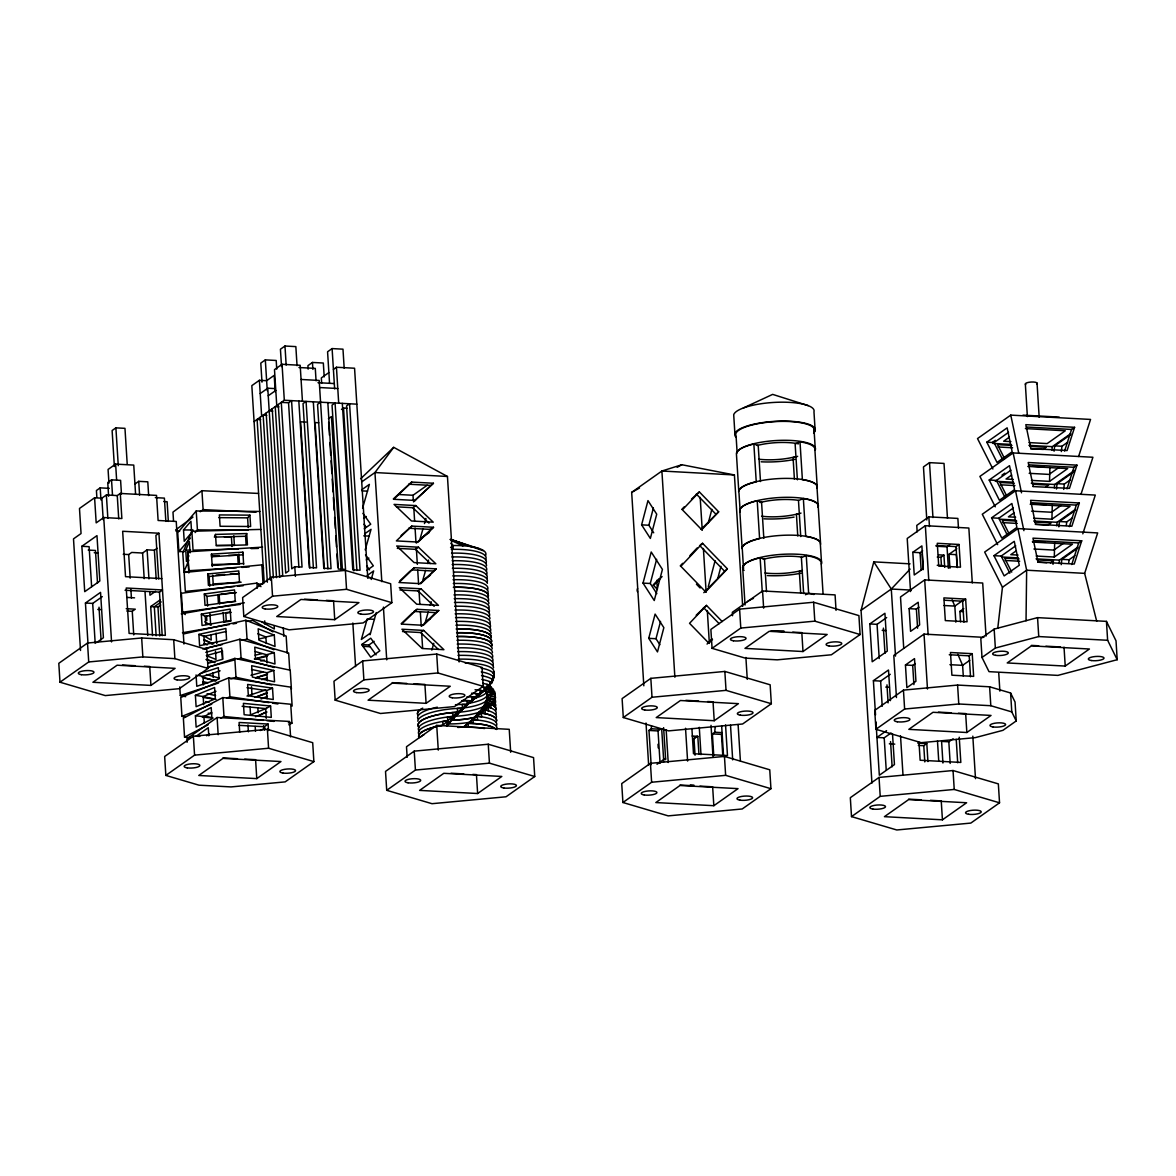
<?xml version="1.0" encoding="UTF-8"?>
<svg xmlns="http://www.w3.org/2000/svg" width="1176" height="1176" viewBox="0 0 1176 1176"><rect width="100%" height="100%" fill="white"/><g stroke="black" fill="none" stroke-linecap="round" stroke-linejoin="round"><path stroke-width="1.5" d="M1026.031 620.81L1026.648 570.213L1017.916 528.597L1097.678 532.919L1084.654 573.359L1096.708 621.251M419.347 727.709A39.352 10.584 -3.6 0 1 457.582 712.186L457.493 714.376L453.627 718.404L452.407 712.568L457.537 712.274L462.418 708.29L457.346 708.408L457.582 712.186L453.627 718.404M472.928 698.662A31.487 8.467 -3.6 0 0 486.805 691.914L487.04 695.707L486.805 691.914L494.581 691.753L494.817 695.53L494.581 691.753M487.555 698.353L487.32 694.575L494.773 696.574L495.405 697.912L495.17 694.119L487.07 694.59M997.792 628.043L1002.452 587.28L984.665 552.058L1017.916 528.597M1049.903 467.475L1049.536 481.381L1031.411 480.396M1051.932 450.114L1052.329 446.645L1070.777 433.621M1054.078 451.202L1054.696 445.866L1070.66 434.591M1052.285 505.298L1051.917 519.204L1033.792 518.219M1054.313 487.937L1054.71 484.468L1074.57 470.444M1056.46 489.025L1057.077 483.689L1073.041 472.414M1061.325 451.599L1061.943 446.263L1067.749 442.161M1054.666 543.121L1054.299 557.027L1036.174 556.057M1056.695 525.775L1057.092 522.291L1075.54 509.281M1053.005 564.333L1053.417 560.776L1037.173 559.894M1058.826 526.863L1059.458 521.527L1075.423 510.252M1063.707 489.422L1064.324 484.086L1070.131 479.984M1059.062 563.598L1059.473 560.129L1077.922 547.105M1061.208 564.686L1061.84 559.35L1077.804 548.075M1066.294 525.466L1066.706 521.909L1072.512 517.808M1068.675 563.304L1069.087 559.747L1074.893 555.645M493.303 680.228L493.067 676.45L493.303 680.228A39.352 10.584 -3.6 0 0 481.528 675.627M494.773 696.574L495.17 694.119M641.611 524.849L647.976 500.608L656.722 514.191L650.357 538.432L641.611 524.849L648.858 525.246L653.709 532.787M648.858 525.246L653.4 507.929M643.037 583.105L651.21 552L662.426 569.419L654.253 600.524L643.037 583.105L650.284 583.502L656.84 593.659M650.284 583.502L656.634 559.306M648.74 638.333L655.106 614.092L663.852 627.661L657.487 651.916L648.74 638.333L655.987 638.73L659.883 644.757M655.987 638.73L660.544 621.413M708.231 523.188L711.862 509.34M708.29 586.633L715.096 560.717M717.816 578.386L720.991 566.288M871.93 783.128L861.067 610.359L873.797 561.863L910.048 563.833M446.41 725.46L447.703 720.8L442.749 721.447L442.985 725.225A39.352 10.584 -3.6 0 0 418.979 737.793M362.575 508.238L369.382 484.38L361.605 489.863M365.192 549.854L371.043 529.332L364.56 533.904M371.219 579.489L373.659 570.933L367.177 575.505M370.072 634.731L376.276 612.549M422.993 528.715L420.067 538.976L429.137 532.581L430.254 529.112M424.462 523.585L425.933 518.454M425.624 570.331L422.684 580.591L430.46 575.108M427.564 563.48L428.549 560.07M428.24 611.932L425.315 622.192L430.49 618.547M430.181 605.096L431.166 601.671M431.842 650.107L433.782 643.287M487.525 701.028L486.482 700.029L487.276 697.25L495.316 700.308L495.081 696.53L487.04 697.28M1064.603 451.025L1071.557 429.446L1074.585 427.314L1025.825 424.668L1030.838 448.585L1067.088 450.555L1074.585 427.314M1066.985 488.863L1073.938 467.284L1076.966 465.137L1028.206 462.506L1033.219 486.423M1078.598 456.494L1090.549 419.435L1010.772 415.113L977.521 438.575L992.897 468.989M1076.966 465.137L1069.469 488.378L1032.998 486.57M1069.366 526.686L1076.319 505.107L1079.348 502.975L1030.588 500.329L1035.6 524.246L1071.851 526.216L1079.348 502.975M1080.979 494.332L1092.916 457.258L1013.153 452.936L979.902 476.412L995.278 506.827M1071.748 564.509L1078.701 542.93L1081.714 540.798L1032.969 538.152L1037.982 562.069L1074.232 564.039L1081.714 540.798M1082.817 533.845L1095.297 495.081L1015.535 490.76L982.283 514.235L997.645 544.65M496.419 725.754A39.352 10.584 -3.6 0 0 477.28 716.272L473.325 718.33L473.046 723.49A39.352 10.584 -3.6 0 1 494.258 728.003M491.965 682.771L492.979 680.257L491.715 678.993L491.965 682.771A39.352 10.584 -3.6 0 0 481.778 679.419M260.822 529.406L191.864 531.258L182.794 552.852L183.985 571.771L189.424 571.624M188.88 555.748L186.455 561.511L185.749 550.162L189.38 541.519L190.086 552.867M183.985 571.771L188.866 560.144M215.502 534.418L214.37 537.109L245.593 536.271L246.725 533.566L215.502 534.418L216.222 545.767L247.43 544.914L246.725 533.566M494.023 699.044L495.081 696.53A39.352 10.584 -3.6 0 1 495.022 699.308M449.732 722.637L453.569 718.477L452.584 716.449L447.497 716.919L447.733 720.697L449.732 722.637L452.584 716.449L457.537 712.274M486.541 691.944L485.982 693.076L485.732 689.298L493.317 689.415L494.258 691.797L486.541 691.944L485.732 689.298L494.258 691.797M493.053 672.951L493.773 671.54L494.008 675.333M486.482 700.029L494.332 699.014L494.567 702.807L492.641 701.631L485.615 702.778L483.821 705.718L490.598 704.292L493.126 705.335A39.352 10.584 -3.6 0 1 495.669 710.642M489.848 685.358L491.539 682.756L489.613 681.58L489.848 685.358A39.352 10.584 -3.6 0 0 482.866 683.344M483.953 705.644L491.009 707.967L490.774 704.189L483.953 705.644L481.704 708.687L487.893 707.055L490.774 704.189A39.352 10.584 -3.6 0 1 495.993 709.187M459.125 661.97L447.453 476.471L393.71 447.35L374.953 472.546L361.988 481.69M462.418 708.29L457.537 714.317L471.679 700.881L466.945 700.631A39.352 10.584 -3.6 0 0 461.918 700.646M495.831 714.405A39.352 10.584 -3.6 0 0 488.216 707.011L481.954 708.658L479.308 711.818L485.056 709.937A39.352 10.584 -3.6 0 1 496.037 718.198M487.217 688.136L489.51 685.402L486.967 684.344L487.217 688.136A39.352 10.584 -3.6 0 0 481.587 686.843M495.434 706.85A39.352 10.584 -3.6 0 0 492.891 701.558L490.598 704.292L485.615 702.778M259.852 511.428L196.23 510.972L177.723 532.669L178.914 551.573L184.367 551.617M183.515 529.935L190.924 521.262L191.629 532.61L184.22 541.283L183.515 529.935L193.055 530.009M178.914 551.573L190.483 538.02M195.113 532.596L197.421 529.891L196.23 510.972M248.209 527.583L247.607 517.852L249.915 515.147L219.383 514.926L220.088 526.275L250.635 526.495L249.915 515.147M446.909 725.93L449.702 722.711L447.703 720.8L442.985 725.225L438.325 726.106M465.137 706.57L471.679 700.881L465.137 706.57L467.181 704.409L466.945 700.631M681.801 509.399L684.226 506.841M691.473 499.153L699.338 491.906L718.654 511.795L701.719 529.729L682.403 509.825L699.338 491.906M701.116 529.303L718.654 511.795M653.033 585.075L659.06 578.68M662.088 576.549L653.635 585.501L657.355 589.323M680.242 565.876L682.653 563.319M689.9 555.645L697.133 547.987M702.572 543.297L680.845 566.303L705.629 591.822L727.356 568.817L702.572 543.297L700.558 544.708M703.807 592.675L727.356 568.817M696.192 615.21L706.482 605.39L722.182 621.545M706.482 605.39L689.548 623.309L708.863 643.213L712.494 639.376M707.055 644.066L711.892 638.935M861.067 610.359L891.29 589.029L910.106 569.096M467.21 704.497L461.433 710.363L462.506 708.202L467.21 704.497L462.271 704.424L462.506 708.202A39.352 10.584 -3.6 0 0 417.833 721.255M484.306 690.488L485.423 689.371L492.92 689.504L491.289 687.137L487.408 686.916M473.325 718.33L469.783 721.917L477.28 716.272L477.515 720.05L472.796 719.8L468.107 723.416L473.046 723.49M466.064 725.563L469.783 721.843M393.284 498.962L411.673 482.072L433.43 483.248L413.482 501.887M411.673 482.072L393.754 499.285L415.495 500.462M413.761 501.373L433.43 483.248M401.06 535.624L411.791 526.098L433.532 527.274L418.112 542.077L396.371 540.901L411.791 526.098M416.377 542.974L433.532 527.274M399.811 580.944L410.101 571.066M414.408 567.699L398.987 582.502L420.743 583.678L436.164 568.875L414.408 567.699L412.394 569.125M420.288 583.355L436.164 568.875M401.148 623.78L412.717 612.681M417.024 609.315L401.604 624.118L423.36 625.294L438.78 610.491L417.024 609.315L413.996 611.447L435.752 612.622L438.78 610.491M421.611 626.191L435.752 612.622M360.606 478.779L393.71 447.35M483.806 691.12L480.44 694.134L480.19 690.341L483.806 691.12L481.072 692.782M484.85 710.01L488.216 707.011L488.452 710.789L481.954 708.658M447.733 720.697L452.584 716.449A39.352 10.584 -3.6 0 0 419.523 731.501M496.228 721.976A39.352 10.584 -3.6 0 0 481.396 713.024L476.456 715.052L479.47 711.759L481.234 713.112L485.056 709.937L485.291 713.714A39.352 10.584 -3.6 0 1 496.639 720.565M450.555 547.56L453.01 545.532A39.352 10.584 -3.6 0 1 485.394 555.836M484.483 728.547A39.352 10.584 -3.6 0 0 468.386 727.106L463.3 727.224L468.151 723.328A39.352 10.584 -3.6 0 1 495.86 729.223M468.107 723.416L472.811 719.712A39.352 10.584 -3.6 0 1 496.625 729.502M258.529 493.45L201.934 490.701L172.975 512.104L173.504 520.703M175.606 529.95L192.982 517.102M200.214 511.751L203.11 509.62L256.059 512.192M127.228 464.373L124.965 428.343L115.895 427.858L112.117 430.519L114.381 466.549M135.593 494.317L133.755 465.093L115.63 464.108L108.074 469.445L108.942 483.189M276.742 369.146L276.198 360.473L265.32 359.885L260.793 363.09L261.983 382.156M297.043 365.677L295.852 346.611L284.974 346.023L280.432 349.228L281.534 366.559M109.265 488.349L100.195 487.864L96.417 490.524L96.858 497.404M121.466 494.111L120.599 480.352L111.529 479.867L107.751 482.527L108.618 496.287M275.213 391.623L274.184 375.364L266.629 380.701L259.381 380.304L251.826 385.64L264.233 582.87M302.438 401.222L300.174 365.28L282.049 364.295L274.493 369.631L276.757 405.573M183.956 644.036L176.238 521.468L158.113 520.483L156.54 495.405L120.29 493.435L117.262 495.581L106.384 494.978L101.842 498.183L94.594 497.786L79.483 508.458L81.056 533.536L73.5 538.873L80.527 650.475M260.219 393.548L267.775 388.212L275.022 388.595M134.946 483.998L138.724 481.337L147.794 481.822L148.661 495.581M324.209 376.908L323.326 363.031L312.449 362.443L307.921 365.648L308.141 369.117M344.186 368.235L342.98 349.169L332.102 348.581L327.575 351.771L329.545 383.214M268.246 395.768L275.801 390.447M120.29 493.435L121.863 518.528L103.738 517.543L96.182 522.879L94.594 497.786M254.089 421.567L284.313 400.237L356.828 404.162M81.864 546.281L96.976 535.624L99.828 581.018L84.716 591.675L81.864 546.281L89.111 546.678L91.625 586.633M328.883 372.586L321.327 377.908L321.651 383.229M333.411 369.382L336.439 367.25L354.564 368.235L367.779 578.283M288.546 402.765L291.56 400.634L302.041 567.067L294.779 566.685L291.766 568.817L281.284 402.368L288.546 402.765L298.895 567.376M320.563 402.207L317.549 404.338L327.898 568.949M123.245 554.278L128.684 554.572L131.712 552.441L142.59 553.029L147.118 549.824L154.379 550.221L157.128 548.281M125.023 590.249L159.466 592.101L162.494 589.97L126.229 588.015L129.095 633.408L165.346 635.363L158.922 533.228L155.893 535.359L158.642 578.945M328.413 418.7L331.441 416.569L341.099 570.213M341.51 409.469L343.524 408.043L347.155 408.234M87.95 642.978L85.436 603.023L100.548 592.366L103.4 637.76L96.535 642.611M85.436 603.023L92.683 603.42L102.297 596.629M155.482 591.337L149.984 595.218L149.749 591.587M126.817 611.02L132.256 611.314L135.284 609.183L126.214 608.683M87.524 643.037L58.8 663.308L59.991 682.212L105.281 695.589L179.311 688.68L208.02 668.409L206.829 649.505L173.695 639.715L141.664 637.98L87.524 643.037L88.715 661.956L59.991 682.212M152.527 635.613L150.69 606.566L160.318 599.775M161.186 601.906L154.321 606.757L156.143 635.819M150.69 606.566L157.952 606.963L160.686 605.023M271.347 577.298L242.624 597.555L243.814 616.474L289.105 629.836L363.134 622.942L391.843 602.671L390.652 583.752L345.362 570.389L271.347 577.298L272.538 596.203L243.814 616.474M280.682 576.637L282.696 575.211L272.215 408.778M363.663 518.307L366.265 516.485M364.237 528.788L370.719 524.217L362.899 513.353M398.502 494.493L412.996 495.272L427.226 485.232M150.925 685.417L175.106 668.35L117.1 665.204L92.904 682.271L150.925 685.417L149.734 666.513L144.295 666.219M396.488 506.827L412.805 507.709L415.819 505.577L433.224 522.159L411.468 520.983L394.063 504.401L415.819 505.577M366.28 559.923L368.882 558.1M366.868 570.389L373.336 565.818L365.515 554.954M397.297 548.339L415.422 549.324L418.435 547.193L435.84 563.774L414.084 562.584L396.694 546.002L418.435 547.193M334.748 619.678L358.93 602.612L300.924 599.466L276.728 616.533L334.748 619.678L333.558 600.76L326.296 600.377M290.59 736.911L289.605 721.447L217.104 717.507L186.866 738.851L187.087 742.291M193.379 736.22L164.655 756.491L165.845 775.41L198.994 785.186L231.011 786.92L285.165 781.878L313.874 761.607L312.698 742.688L267.393 729.326L193.379 736.22L194.569 755.139L165.845 775.41M206.579 735.779L209.269 733.883M399.913 589.955L418.039 590.925L421.052 588.794L438.457 605.375L416.701 604.199L399.311 587.618L421.052 588.794M370.425 633.07L361.355 639.465L367.206 618.943L374.468 619.34M361.679 644.58L370.749 638.186L379.848 650.813L370.778 657.222L361.679 644.58L368.926 644.977L374.115 641.317M238.934 725.342L264.321 726.709L268.099 724.048L268.51 730.531M362.693 660.941L333.969 681.213L335.16 700.132L380.465 713.494L454.48 706.585L483.189 686.328L481.998 667.409L436.708 654.047L362.693 660.941L363.884 679.86L335.16 700.132M402.53 631.556L420.655 632.541L423.683 630.409L443.911 649.696L422.155 648.505L401.927 629.234L423.683 630.409M643.831 685.814L631.674 492.362L661.897 471.017L681.845 464.74L734.412 474.957L742.673 606.346M256.78 778.615L280.961 761.548L222.955 758.402L198.773 775.469L256.78 778.615L255.589 759.696L244.711 759.108M426.094 703.336L450.276 686.255L392.27 683.124L368.088 700.19L426.094 703.336L424.904 684.417L414.025 683.829M510.678 752.273L509.237 729.326L436.722 725.401L406.499 746.731L407.161 757.329M414.231 751.141L385.522 771.412L386.713 790.316L432.004 803.693L506.018 796.784L534.742 776.513L533.551 757.609L488.246 744.232L414.231 751.141L415.422 770.06L386.713 790.316M947.474 518.337L944.019 463.432L929.51 462.638L923.469 466.916L926.806 519.983M836.048 610.373L835.078 594.894L762.562 590.969L732.339 612.299L732.545 615.739M477.632 793.521L501.814 776.454L443.808 773.308L419.626 790.39L477.632 793.521L476.442 774.617L472.825 774.411M739.601 609.139L710.877 629.41L712.068 648.329L745.202 658.104L777.233 659.839L831.388 654.782L860.097 634.525L858.906 615.607L813.616 602.244L739.601 609.139L740.792 628.058L712.068 648.329M650.828 678.346L622.104 698.603L623.295 717.522L668.6 730.884L742.615 723.99L771.338 703.718L770.148 684.799L724.842 671.437L650.828 678.346L652.019 697.25L623.295 717.522M986.811 442.191L1007.141 427.844L1012.154 451.76L997.028 462.433L986.811 442.191L994.058 442.588L1008.582 432.327M992.5 442.323L995.337 440.324M1009.228 437.251L1003.657 441.22L1010.904 441.617M958.469 528.156L957.867 518.425L928.864 516.852L916.765 525.393L917.177 531.875M989.192 480.014L1009.523 465.667L1014.535 489.584L999.409 500.256L989.192 480.014L996.44 480.411L1010.963 470.165M972.302 582.943L968.848 528.039L925.35 525.687L907.21 538.476L910.547 591.557M1001.967 475.148L1004.804 473.134M648.976 730.443L651.342 728.782L660.412 729.267L658.045 730.943L648.976 730.443L651.136 764.679M1011.61 475.075L1006.024 479.014L1013.286 479.411M912.811 552.308L921.881 545.899L923.307 568.596L914.237 575.005L912.811 552.308L920.058 552.691L922.66 550.868M1058.87 467.519L1049.095 474.413L1029.162 473.325M936.14 546.237L947.018 546.825L949.708 544.929M991.574 517.837L1011.889 503.49L1016.902 527.421L1001.79 538.079L991.574 517.837L998.821 518.234L1013.345 507.988M803.002 651.533L827.184 634.467L769.178 631.321L744.981 648.388L803.002 651.533L801.812 632.615L792.742 632.129M937.287 557.071L940.903 557.277L943.931 555.131L944.695 567.361M936.081 545.517L956.029 546.605L959.043 544.473L960.469 567.17L938.713 565.994L937.287 543.297L959.043 544.473M1049.536 481.381L1067.676 468.577L1027.795 466.416M650.431 763.327L621.722 783.598L622.913 802.502L668.203 815.879L742.218 808.97L770.942 788.699L769.751 769.795L724.46 756.418L650.431 763.327L651.622 782.246L622.913 802.502M949.943 568.229L949.061 554.264L956.838 548.78M714.229 720.726L738.41 703.66L680.404 700.514L656.223 717.58L714.229 720.726L713.038 701.807L707.599 701.513M1045.64 487.246L1048.654 485.115L1032.41 484.233M657.031 764.268L665.528 758.27M696.971 736.308L693.193 738.969L697.809 736.352L698.941 754.36M1013.991 512.912L1008.405 516.852L1015.667 517.234M986.032 636.113L982.695 583.031L924.689 579.9L900.507 596.967L903.727 648.211M713.744 755.521L712.391 733.912L714.758 732.236L722.005 732.633M869.814 623.942L884.925 613.269L887.307 651.107L872.195 661.765L869.814 623.942L877.061 624.338L886.675 617.547M909.136 608.654L918.206 602.244L919.632 624.941L910.562 631.35L909.136 608.654L916.383 609.05L918.97 607.213M1061.252 505.342L1051.476 512.236L1031.543 511.163M993.955 555.675L1014.271 541.327L1019.283 565.244L1004.172 575.917L993.955 555.675L1001.202 556.057L1015.726 545.811M1051.917 519.204L1070.057 506.4L1030.176 504.239M1016.373 550.736L1010.787 554.675L1018.048 555.072M963.188 600.186L954.824 606.096L943.946 605.508M944.49 600.23L962.615 601.215L965.643 599.084L967.069 621.781L945.313 620.59L943.887 597.893L965.643 599.084M983.856 637.348L924.027 634.114L893.804 655.444L896.45 697.544M960.542 621.884L959.895 611.402L963.776 608.654M1063.618 543.18L1053.858 550.074L1033.925 548.986M1002.452 587.28L1026.648 570.213L1084.654 573.359M875.532 714.905L873.386 680.683L888.497 670.011L890.423 700.631M1054.299 557.027L1072.438 544.238L1032.557 542.077M873.386 680.683L880.633 681.08L890.247 674.289M905.447 664.999L914.516 658.604L915.942 681.301L906.872 687.695L905.447 664.999L912.694 665.395L915.295 663.558M1050.403 562.907L1053.417 560.776M713.832 805.707L738.028 788.64L680.007 785.495L655.826 802.561L713.832 805.707L712.641 786.803L699.955 786.112M903.447 690.121L874.723 710.392L875.914 729.296L921.205 742.673L975.36 737.617L1002.937 730.325L1016.24 720.932L1015.05 702.028L1010.596 692.987L989.619 686.799L957.587 685.064L903.447 690.121L904.623 709.025L875.914 729.296M994.161 629.116L980.813 638.539L982.004 657.457L989.001 671.658L1057.885 675.391L1117.2 659.707L1116.009 640.788L1106.44 621.369L1037.555 617.635L994.161 629.116L995.352 648.035L982.004 657.457M949.267 654.738L969.215 655.826L972.229 653.68L973.654 676.376L951.898 675.2L950.473 652.504L972.229 653.68M969.73 660.339L962.615 665.351L949.929 664.675M886.572 730.634L876.943 737.425L884.205 737.822L891.07 732.971M918.338 745.408L923.777 745.702L926.806 743.57L927.938 761.578M879.031 777.424L850.322 797.695L851.512 816.614L896.803 829.977L970.817 823.082L999.541 802.811L998.35 783.892L953.045 770.53L879.031 777.424L880.221 796.343L851.512 816.614M942.932 763.018L941.579 741.409L948.826 741.791L953.119 738.763M966.848 732.501L991.03 715.434L933.009 712.288L908.827 729.355L966.848 732.501L965.658 713.582L958.396 713.2M1065.221 666.072L1089.417 649.005L1031.396 645.874L1007.215 662.941L1065.221 666.072L1064.03 647.168M942.432 819.819L966.613 802.752L908.607 799.607L884.425 816.673L942.432 819.819L941.241 800.9L930.363 800.312M473.766 698.573L480.249 694.222L476.206 693.605L476.442 697.383L473.796 698.764M463.3 727.224L468.151 723.328L468.386 727.106M631.674 492.362L639.509 488.04M677.141 467.328L681.845 464.74M288.781 724.813L291.927 723.166L290.737 704.248L222.793 697.574L183.368 718.213L184.544 737.131L189.909 737.646M195.422 715.802L211.21 707.54L211.915 718.889L196.142 727.15L195.422 715.802L203.918 716.64L211.812 712.509M184.544 737.131L208.211 724.739M220.838 718.139L223.984 716.493L263.321 720.359M242.109 706.291L265.673 708.614L270.598 706.026L271.303 717.375L244.138 714.714L243.417 703.366L270.598 706.026M258.632 715.772L266.423 711.7M260.322 730.516L265.056 728.047M472.252 699.5L476.192 697.456L471.752 697.015L472.002 700.808L468.945 702.939L476.192 697.456L472.002 700.808A39.352 10.584 -3.6 0 0 462.109 700.646M743.276 408.013L772.647 394.386L808.221 405.647M292.148 706.1L290.957 687.181L228.732 677.861L180.766 697.456L181.957 716.375L185.514 716.904M195.392 695.354L214.591 687.519L215.296 698.867L196.113 706.702L195.392 695.354L203.169 696.53L215.972 691.297M181.957 716.375L211.739 704.203M226.615 698.132L229.923 696.78L269.039 702.631M246.975 687.695L266.526 690.621L272.523 688.166L273.244 699.514L248.356 695.795L247.636 684.447L272.523 688.166M255.927 697.148L267.364 692.473M261.028 698.941L267.422 696.324M266.54 708.334L250.547 714.861L250.047 706.761M255.471 716.728L266.923 712.053M800.003 441.823L802.385 479.646A39.352 10.584 -3.6 0 1 817.261 487.525L814.894 449.702A39.352 10.584 -3.6 0 0 800.003 441.823L795.123 443.764L797.402 479.793M820.613 544.282L818.231 506.459A39.352 10.584 -3.6 0 0 803.355 498.58L798.475 500.52L800.738 536.55M823.082 594.101L821.142 563.48A39.352 10.584 -3.6 0 0 806.266 555.601L801.385 557.542L803.664 593.571M805.398 594.733L808.647 593.424A39.352 10.584 -3.6 0 1 813.998 594.497M206.961 667.512L234.803 658.398L290.222 670.202L291.413 689.107M199.494 673.804L218.339 667.645L219.045 678.993L196.774 686.284L196.069 674.936M197.788 675.303L202.992 676.406L220.118 670.805M179.766 686.931L180.31 695.53L218.589 683.006M230.761 679.022L235.994 677.317L271.744 684.932M251.532 669.453L266.879 672.716L273.832 670.438L274.552 681.786L252.37 677.067L251.664 665.719L273.832 670.438M255.457 677.832L267.628 673.848M261.689 679.654L266.834 677.964M246.989 696.045L265.835 689.871M254.898 697.309L267.084 693.325M479.867 692.414L484.056 691.047L486.923 688.195L483.821 687.269L484.056 691.047A39.352 10.584 -3.6 0 0 475.045 689.739M204.697 648.799L239.889 639.23L288.664 653.003L289.737 670.202M205.815 652.342L221.661 648.035L222.367 659.383L208.284 663.205M206.638 655.502L222.47 651.195M207.652 667.233L234.053 660.045M237.567 659.089L241.08 658.134L274.17 667.483M255.192 651.533L266.57 654.738L274.273 652.651L274.978 663.999L255.471 658.486L254.766 647.138L274.273 652.651M254.339 658.957L268.025 655.238M260.807 661.044L264.321 660.089M250.958 675.274L263.277 671.922M255.53 677.876L265.791 675.083M995.352 648.035L1038.746 636.554L1107.63 640.288L1117.2 659.707M183.75 633.893L245.857 620.252L286.165 636.098L287.238 653.283M198.891 634.393L225.865 628.469L226.571 639.817L199.597 645.742L198.891 634.393L203.933 636.378L225.836 631.571M202.684 648.902L222.205 644.61M241.712 640.332L247.048 639.156L273.92 649.725M257.809 633.805L265.879 636.98L274.302 635.128L275.022 646.477L258.896 640.126L258.176 628.778L274.302 635.128M258.735 639.024L265.717 637.495M255.104 655.164L261.851 653.694M254.707 659.089L266.908 656.414M181.266 613.828L244.373 602.788M201.331 614.151L230.187 609.095L230.893 620.443L202.051 625.5L201.331 614.151L205.227 616.356L230.467 611.932M182.456 632.747L229.335 624.544M232.936 623.912L236.538 623.28M247.357 621.384L252.766 620.443L273.023 631.909M260.984 586.662L256.956 583.075L181.383 593.277L182.574 612.196L185.264 614.592M204.301 593.998L234.524 589.911L235.229 601.259L205.006 605.346L204.301 593.998L206.976 596.394L207.593 606.125M206.976 596.394L235.435 592.557M182.574 612.196L240.154 604.42M231.113 612.417L225.777 613.137L226.292 621.251M230.922 621.134L223.808 622.104L223.19 612.373M263.63 567.993L261.866 564.862L184.147 572.491L185.338 591.41L234.142 586.618M207.696 573.991L238.787 570.933L239.507 582.282L208.417 585.339L207.696 573.991L209.122 576.519L209.74 586.251M209.122 576.519L238.493 573.638M237.743 586.265L243.167 585.736M257.632 584.31L263.056 583.781L261.866 564.862M220.853 594.13L236.405 592.601M235.685 601.406L218.413 603.112L217.913 594.997M272.538 596.203L346.553 589.308L391.843 602.671M88.715 661.956L142.855 656.899L174.886 658.634L208.02 668.409M740.792 628.058L814.806 621.149L860.097 634.525M363.884 679.86L437.898 672.951L483.189 686.328M652.019 697.25L726.033 690.356L771.338 703.718M194.569 755.139L268.584 748.245L313.874 761.607M904.623 709.025L958.778 703.983L990.809 705.718L1011.786 711.906L1016.24 720.932M415.422 770.06L489.436 763.15L534.742 776.513M651.622 782.246L725.636 775.337L770.942 788.699M880.221 796.343L954.236 789.449L999.541 802.811M188.851 572.933L187.66 551.809L262.557 547.134M242.888 552.161L243.035 554.793L211.606 556.763L211.459 554.116L242.888 552.161L243.638 564.524M212.18 565.465L243.594 563.51M188.851 570.727L236.347 567.758M241.83 567.405L249.136 566.95M216.149 575.035L224.881 574.491M230.114 574.167L238.846 573.609M213.224 583.957L241.154 582.208M185.749 550.162L190.63 550.03M238.419 548.957L193.055 550.177L191.864 531.258M251.12 548.604L258.382 548.413M211.945 555.851L219.295 555.66M228.467 555.41L237.655 555.16L238.155 563.275M211.959 564.553L239.492 563.818L238.89 554.087M218.854 517.646L247.607 517.852M197.421 529.891L248.327 530.258M224.219 536.77L231.407 536.829L232.01 546.561M216.472 545.341L234.436 545.458L233.818 535.741M175.988 531.111L179.634 531.287M298.969 367.515L315.286 368.397L316.065 380.803M1022.988 415.128L1059.253 417.098M301.071 379.466L319.196 380.451L331.044 568.64L323.782 568.243L313.316 401.81M317.99 382.685L334.307 383.567M319.651 387.536L337.777 388.521M1026.413 427.006L1071.557 429.446M1025.413 428.593L1065.294 430.784L1047.155 443.587L1029.029 442.573M1054.696 445.866L1061.943 446.263M992.882 443.425L1010.89 444.396M1028.912 445.366L1052.329 446.645M1011.963 445.425L997.527 444.646L1004.598 458.655M1030.029 446.41L1046.287 447.292L1043.259 449.423L1030.617 448.732M278.874 406.837L275.243 406.631L285.709 573.08L288.737 570.948L278.271 404.5M998.115 446.983L1012.565 447.762M269.201 410.909L272.817 411.1M266.776 415.363L263.159 415.172L273.391 577.96M260.734 419.641L257.103 419.435L267.349 582.223M306.054 422.096L300.615 421.802L309.817 568.126M318.74 422.772L315.109 422.581L324.326 568.905M1028.794 464.829L1073.938 467.284M1033.131 466.269L1044.009 466.857M1057.077 483.689L1064.324 484.086M995.263 481.249L1013.271 482.219M1031.293 483.204L1054.71 484.468M1014.344 483.262L999.909 482.483L1006.2 494.934M1000.497 484.806L1014.932 485.585M734.412 474.957L661.897 471.017L674.877 677.244M1031.176 502.666L1076.319 505.107M1031.881 503.901L1046.39 504.68M447.453 476.471L374.953 472.546L381.818 581.664M408.66 484.203L430.416 485.379M1059.458 521.527L1066.706 521.909M999.438 519.175L1015.652 520.057M1033.675 521.027L1057.092 522.291M1016.725 521.086L1002.29 520.307L1009.361 534.316M1034.792 522.07L1051.035 522.952L1048.022 525.084L1035.38 524.393M1002.878 522.629L1017.313 523.423M362.12 490.877L367.559 491.171M1033.557 540.49L1078.701 542.93M1032.455 541.621L1045.141 542.312M155.335 497.639L164.39 498.124L165.86 521.409M163.817 501.535L167.11 501.726L168.344 521.424M1061.84 559.35L1069.087 559.747M1001.82 556.998L1018.034 557.88M1036.056 558.85L1059.473 560.129M949.061 554.264L956.323 554.66L957.088 566.876M1019.107 558.909L1004.657 558.13L1011.742 572.139M938.492 554.837L943.931 555.131M408.763 528.23L430.519 529.406M1005.245 560.467L1019.695 561.246M1037.761 562.216L1046.787 562.716M937.243 565.303L942.682 565.597M363.781 535.83L369.22 536.124M158.922 533.228L122.657 531.273L125.523 576.666L161.773 578.621M873.797 561.863L891.29 589.029L911.238 590.102M88.2 550.074L95.462 550.471L97.52 583.149M94.242 552.705L97.873 552.896M411.38 569.831L433.135 571.021M368.22 577.534L371.837 577.725M959.895 611.402L963.512 611.593M304.555 599.187L317.241 599.878M882.191 630.351L885.822 630.557M770.986 630.939L783.672 631.63M1031.411 645.389L1038.658 645.786M1045.905 646.183L1060.414 646.962M127.317 597.437L134.564 597.834M97.814 609.447L101.445 609.638M362.958 646.344L370.205 646.741M885.763 687.093L889.394 687.298M122.539 665.028L135.225 665.719M392.27 682.653L406.778 683.432M938.463 712.112L951.149 712.803M685.843 700.337L698.544 701.028M917.736 743.085L926.806 743.57M712.391 733.912L721.461 734.397L722.814 756.021M889.335 743.835L894.774 744.129M692.135 736.044L697.809 736.352M268.099 724.048L239.096 722.476L239.698 732.207M199.802 736.426L196.171 736.235L208.27 727.694L208.784 735.808M222.955 757.932L237.464 758.711M690.341 784.951L693.943 785.156M680.022 785.024L692.708 785.715M451.07 773.235L463.756 773.926M908.622 799.136L921.308 799.827M266.893 720.712L274.052 721.403M288.355 722.814L291.927 723.166M202.243 717.007L213.165 718.08M272.582 703.16L277.918 703.968M203.521 697.515L216.075 699.397M205.668 701.587L209.225 702.116M208.167 713.2L211.709 713.729M202.904 716.155L211.886 717.507M481.234 713.112L485.291 713.714M203.404 678.023L215.517 680.595M208.064 682.741L202.948 681.654L203.154 684.902M207.064 693.737L215.59 695.545M202.86 696.56L214.987 699.147M180.31 695.53L185.676 696.662M486.805 691.914L494.846 694.149M206.035 659.545L214.738 662M206.461 674.524L219.456 678.199M201.993 676.979L215.928 680.919M485.541 687.181L492.92 689.504M451.834 539.755L478.514 548.516M487.981 686.093L490.98 687.122L488.716 684.726M450.349 539.358L483.248 550.706M753.86 444.014L756.242 481.837A39.352 10.584 -3.6 0 0 738.778 491.245L736.396 453.421A39.352 10.584 -3.6 0 1 753.86 444.014L758.211 445.513L760.49 481.543M757.212 500.755L759.593 538.593A39.352 10.584 -3.6 0 0 742.115 548.001L739.748 510.163A39.352 10.584 -3.6 0 1 757.212 500.755L761.563 502.27L763.827 538.299M744.085 570.404A39.352 10.584 -3.6 0 1 760.122 557.791L764.473 559.291L766.517 591.719M451.76 539.902L471.591 546.884M450.202 539.534L461.962 544.106M203.639 639.817L213.723 643.772M204.021 643.639L207.241 644.918M206.344 655.635L216.016 659.427L215.502 651.328M206.52 659.383L214.914 662.691M451.628 540.607L462.932 545.899M261.88 621.957L274.346 629.013L274.14 625.764M204.83 621.839L211.063 625.367M203.448 635.643L211.239 640.053L210.93 635.187M204.462 639.862L212.253 644.272M486.967 703.777L485.423 702.836L486.732 699.999L492.641 701.631L494.332 699.014A39.352 10.584 -3.6 0 1 494.185 704.512M412.805 507.709L428.946 523.114M415.422 549.324L430.328 563.539M418.039 590.925L434.194 606.331M420.655 632.541L438.354 649.417M450.878 543.341L453.157 545.649M696.324 494.038L715.64 513.927M699.558 545.429L724.328 570.948M696.427 584.193L700.146 588.015M703.454 607.522L719.153 623.677M364.016 524.217L365.971 526.936M366.633 565.832L369.558 569.904M368.926 644.977L376.07 654.885M994.058 442.588L1002.716 459.698M996.44 480.411L1005.098 497.536M998.821 518.234L1007.465 535.359M1001.202 556.057L1009.846 573.182M952.09 599.789L954.824 606.096L955.823 622.163M957.852 654.326L962.615 665.351L963.291 676.082M1010.772 415.113L1018.769 453.26M1013.153 452.936L1021.518 492.817M1015.535 490.76L1023.899 530.655M493.993 677.773L493.758 673.98L493.993 677.773A39.352 10.584 -3.6 0 0 481.293 671.878M1106.44 621.369L1107.63 640.288M1037.041 383.082L1039.187 417.304M1025.354 384.17L1027.383 416.583M1037.555 617.635L1038.746 636.554M1010.596 692.987L1011.786 711.906M998.733 672.819L999.879 691.12M989.619 686.799L990.809 705.718M969.215 655.826L970.523 676.773M972.817 736.161L975.492 778.659M962.615 601.215L963.938 622.163M956.029 546.605L957.337 567.552M957.587 685.064L958.778 703.983M959.234 737.22L960.821 762.43L920.132 760.24L919 742.218M947.018 546.825L948.37 568.258M956.22 739.351L957.69 762.768M940.903 557.277L941.462 565.994M953.045 770.53L954.236 789.449M948.826 741.791L950.193 763.415M929.51 462.638L932.965 517.558M928.864 516.852L929.466 526.583M925.35 525.687L928.805 580.591M937.463 740.88L938.727 760.887M924.689 579.9L928.143 634.805M922.175 553.955L923.16 569.669M920.058 552.691L921.161 570.154M924.027 634.114L927.482 689.018M916.383 609.05L917.589 628.249M923.777 745.702L924.792 761.916M912.694 665.395L913.914 684.594M891.29 589.029L895.509 656.09M900.522 735.838L902.977 774.719M892.51 733.956L894.451 764.591L879.325 775.249L875.973 721.946M883.397 628.116L884.984 653.341M886.969 684.858L888.1 702.88M890.541 741.6L892.128 766.825M877.061 624.338L879.222 658.56M880.633 681.08L882.22 706.291M884.205 737.822L886.234 770.236M815.159 430.754L813.968 411.835A40.337 10.849 -3.6 0 0 777.086 402.28A40.337 10.849 -3.6 0 0 733.706 414.76L734.897 433.679M813.983 428.579L815.174 447.497M816.894 485.615L818.084 504.519M821.436 561.275L820.245 542.356A39.352 10.584 -3.6 0 0 776.248 535.771A39.352 10.584 -3.6 0 0 742.335 549.633L743.526 568.537A39.352 10.584 -3.6 0 1 782.569 554.308A39.352 10.584 -3.6 0 1 821.407 564.039M813.616 602.244L814.806 621.149M803.355 498.58L805.736 536.403A39.352 10.584 -3.6 0 1 819.187 541.063M806.266 555.601L808.647 593.424M794.417 479.22L793.065 457.596A31.487 8.467 -3.6 0 0 797.666 456.332M797.769 535.977L796.417 514.353A31.487 8.467 -3.6 0 0 801.003 513.074M800.68 592.998L799.327 571.374A31.487 8.467 -3.6 0 0 802.458 570.551M762.562 590.969L763.65 608.154M760.122 557.791L762.283 592.013M737.146 453.039L736.073 435.855A39.352 10.584 -3.6 0 1 775.116 421.611A39.352 10.584 -3.6 0 1 813.954 431.357M742.659 567.2L745.04 605.023M745.893 657.457L747.274 679.361M738.102 724.548L740.395 760.975M730.516 725.269L732.692 759.887M724.842 671.437L726.033 690.356M725.548 724.93L727.474 755.551L693.487 753.713L691.9 728.503M724.46 756.418L725.636 775.337M721.652 725.798L723.578 756.418M700.176 497.404L702.248 530.258M703.395 548.516L706.144 592.307M707.305 610.565L709.363 643.419M711.024 725.357L712.965 756.33M699.279 727.341L700.999 754.669M694.031 739.013L695.045 755.227M685.534 728.282L687.607 761.078M656.767 580.356L657.34 589.47M666.16 729.723L668.218 762.518M663.602 727.65L665.675 759.74M661.691 728.944L663.764 761.725M658.045 730.943L660.089 763.356M658.016 744.276L658.237 747.907M646.006 723.019L648.637 764.914M493.317 689.415L493.464 691.944M492.891 701.558L493.126 705.335M487.437 699.779L487.32 694.575A31.487 8.467 -3.6 0 1 466.975 703.645M488.246 744.232L489.436 763.15M453.01 545.532L453.245 549.324M436.708 654.047L437.898 672.951M436.722 725.401L438.28 750.112M412.996 495.272L413.349 500.726M413.805 508.003L414.599 520.733M415.069 528.009L415.981 542.562M416.319 548.016L417.348 564.392M417.7 569.845L418.612 584.384M419.068 591.66L419.861 604.39M420.332 611.667L421.243 626.22M421.699 633.496L422.61 648.049M383.42 607.125L386.728 659.854M356.901 570.522L346.553 405.911L349.566 403.765L360.047 570.213L352.8 569.816L342.319 403.383M343.524 408.043L353.77 570.83M352.844 623.001L355.593 666.645M336.439 367.25L338.703 403.177M332.102 348.581L334.646 388.889M345.362 570.389L346.553 589.308M342.407 569.728L332.044 405.117L335.072 402.986L345.538 569.434L338.291 569.037L327.825 402.589M328.648 422.36L329.442 435.164M329.912 442.485L330.721 455.288M331.059 460.772L331.867 473.575M332.205 479.058L333.014 491.862M333.367 497.36L334.16 510.163M334.631 517.469L335.322 528.45M335.777 535.771L336.468 546.737M336.924 554.058L337.733 566.861M312.449 362.443L312.889 369.382M313.404 568.155L303.041 403.544L306.069 401.413L316.535 567.861L309.288 567.464L298.822 401.016M284.974 346.023L286.165 365.089M282.049 364.295L284.313 400.237M294.779 566.685L295.397 576.402M283.284 627.778L283.828 636.378M267.775 388.212L279.668 577.342M265.32 359.885L267.261 390.623M266.173 413.041L276.536 577.651M259.381 380.304L261.645 416.245M260.131 417.304L270.377 580.091M264.718 620.869L264.923 624.103M265.879 636.98L266.291 643.463M266.57 654.738L267.084 662.852M266.879 672.716L267.378 680.83M266.526 690.621L267.04 698.72M267.393 729.326L268.584 748.245M265.673 708.614L266.276 718.33M256.956 583.075L257.279 588.235M264.321 726.709L264.526 729.958M263.586 725.724L263.777 728.973M257.823 707.923L258.117 712.788M245.593 536.271L246.093 544.37M255.192 726.503L255.501 731.369M251.488 686.725L252.002 694.825M245.857 620.252L247.048 639.156M247.96 724.916L248.386 731.795M239.889 639.23L241.08 658.134M234.803 658.398L235.994 677.317M228.732 677.861L229.923 696.78M219.133 594.292L219.75 604.023M222.338 650.519L222.881 659.104M222.793 697.574L223.984 716.493M211.459 554.116L212.224 566.494M212.65 575.255L213.268 584.972M216.061 633.173L216.722 643.492M217.104 717.507L218.177 734.706M209.96 613.916L210.607 624.236M201.934 490.701L203.11 509.62M212.885 672.643L213.179 677.508M206.52 615.665L206.829 620.531M205.227 616.356L205.741 624.456M203.933 636.378L204.433 644.477M202.992 676.406L203.507 684.505M203.169 696.53L203.683 704.63M203.918 716.64L204.33 723.122M187.66 551.809L188.866 571.654M173.695 639.715L174.886 658.634M159.466 592.101L162.214 635.687M154.379 550.221L156.202 579.268M157.952 606.963L159.774 636.01M147.118 549.824L148.955 578.871M138.724 481.337L139.591 495.096M142.59 553.029L144.207 578.651M145.001 591.455L147.764 635.393M141.664 637.98L142.855 656.899M128.684 554.572L130.168 578.166M130.859 589.073L131.433 598.143M132.256 611.314L133.741 634.908M115.895 427.858L118.276 465.681M115.63 464.108L116.6 479.573M117.262 495.581L118.732 518.866M111.529 479.867L112.514 495.331M106.384 494.978L107.854 518.278M103.738 517.543L111.558 641.934M101.842 498.183L103.209 519.689M100.195 487.864L100.96 499.903M99.019 607.213L101.077 639.891M92.683 603.42L95.197 643.375M1025.751 384.537A5.909 1.588 -3.6 0 1 1031.205 382.024A5.909 1.588 -3.6 0 1 1036.629 383.92M783.995 631.042A31.487 8.467 -3.6 0 1 772.808 631.042M735.853 437.016A40.337 10.849 -3.6 0 1 776.175 421.287A40.337 10.849 -3.6 0 1 813.601 433.077M747.451 601.627A39.352 10.584 -3.6 0 1 753.463 598.393M801.135 573.153A39.352 10.584 -3.6 0 1 767.369 575.578M801.547 570.536A31.487 8.467 -3.6 0 1 764.959 572.977M763.4 559.276A31.487 8.467 -3.6 0 1 801.664 557.071M794.873 459.375A39.352 10.584 -3.6 0 1 761.107 461.8M737.279 451.996A39.352 10.584 -3.6 0 1 781.437 440.324A39.352 10.584 -3.6 0 1 815.144 450.261M795.285 456.758A31.487 8.467 -3.6 0 1 758.696 459.199M757.138 445.498A31.487 8.467 -3.6 0 1 798.489 443.852M794.079 517.087A39.352 10.584 -3.6 0 1 764.018 518.822M818.055 507.297A39.352 10.584 -3.6 0 0 779.218 497.551A39.352 10.584 -3.6 0 0 740.174 511.795L738.984 492.876A39.352 10.584 -3.6 0 1 778.027 478.632A39.352 10.584 -3.6 0 1 816.879 488.378M798.195 513.78A31.487 8.467 -3.6 0 1 761.607 516.22M760.063 502.534A31.487 8.467 -3.6 0 1 798.313 500.315M465.916 726.65A31.487 8.467 -3.6 0 1 457.802 727.459M417.95 718.83A39.352 10.584 -3.6 0 1 437.34 707.188M455.421 704.733A39.352 10.584 -3.6 0 1 467.151 704.409M471.179 721.976A31.487 8.467 -3.6 0 1 447.85 723.887M466.901 696.854A39.352 10.584 -3.6 0 1 476.412 697.383L480.249 694.222A39.352 10.584 -3.6 0 0 471.561 693.237M480.029 711.936A31.487 8.467 -3.6 0 1 453.863 716.287M485.306 705.512A31.487 8.467 -3.6 0 1 457.743 712.303M457.199 644.095A39.352 10.584 -3.6 0 1 492.421 652.754M456.95 640.303A39.352 10.584 -3.6 0 1 492.185 648.976M457.435 647.858A39.352 10.584 -3.6 0 1 492.318 657.913M417.436 713.729A39.352 10.584 -3.6 0 1 422.728 708.128M475.81 717.081A31.487 8.467 -3.6 0 1 451.746 720.124M487.305 697.265A31.487 8.467 -3.6 0 1 463.285 707.981M484.894 690.047A31.487 8.467 -3.6 0 1 480.102 692.635M457.67 651.636A39.352 10.584 -3.6 0 1 492.553 661.691M465.049 662.896A39.352 10.584 -3.6 0 1 493.361 672.995M458.272 659.177A39.352 10.584 -3.6 0 1 493.494 667.85M418.744 734A39.352 10.584 -3.6 0 1 447.689 720.712M456.126 628.984A39.352 10.584 -3.6 0 1 491.303 637.657M455.876 625.191A39.352 10.584 -3.6 0 1 491.053 633.879M455.788 621.413A39.352 10.584 -3.6 0 1 490.289 631.541M455.538 617.62A39.352 10.584 -3.6 0 1 490.039 627.764M455.156 613.843A39.352 10.584 -3.6 0 1 489.73 623.971M456.847 636.539A39.352 10.584 -3.6 0 1 491.862 645.256M456.597 632.747A39.352 10.584 -3.6 0 1 491.612 641.479M454.921 610.065A39.352 10.584 -3.6 0 1 489.936 618.782M454.686 606.257A39.352 10.584 -3.6 0 1 489.187 616.4M458.272 632.717A39.352 10.584 -3.6 0 1 491.127 642.89M458.023 628.94A39.352 10.584 -3.6 0 1 491.112 636.319M454.45 602.48A39.352 10.584 -3.6 0 1 488.922 612.652M458.596 636.495A39.352 10.584 -3.6 0 1 491.45 646.653M453.98 594.894A39.352 10.584 -3.6 0 1 488.863 603.655M455.259 591.058A39.352 10.584 -3.6 0 1 488.128 601.274M454.215 598.687A39.352 10.584 -3.6 0 1 488.643 608.859M453.319 587.309A39.352 10.584 -3.6 0 1 488.363 596.026M454.23 572.095A39.352 10.584 -3.6 0 1 486.938 582.311M452.392 568.331A39.352 10.584 -3.6 0 1 486.746 578.504M455.171 587.265A39.352 10.584 -3.6 0 1 487.878 597.467M453.304 583.502A39.352 10.584 -3.6 0 1 487.643 593.674M452.157 564.539A39.352 10.584 -3.6 0 1 486.452 574.799M452.76 575.917A39.352 10.584 -3.6 0 1 487.437 583.311M453.054 579.724A39.352 10.584 -3.6 0 1 487.408 589.896M458.037 655.399A39.352 10.584 -3.6 0 1 492.847 665.454M481.058 668.086A39.352 10.584 -3.6 0 1 494.023 675.318M418.333 726.4A39.352 10.584 -3.6 0 1 452.407 712.568M417.789 715.067A39.352 10.584 -3.6 0 1 420.552 709.466M475.736 717.11A31.487 8.467 -3.6 0 1 452.481 720.109M420.214 737.381A39.352 10.584 -3.6 0 1 424.154 734.603M418.612 736.426A39.352 10.584 -3.6 0 1 434.885 726.915M451.569 553.146A39.352 10.584 -3.6 0 1 485.835 563.407M451.334 549.368A39.352 10.584 -3.6 0 1 485.585 559.614M451.907 556.954A39.352 10.584 -3.6 0 1 486.496 565.788M452.143 560.731A39.352 10.584 -3.6 0 1 486.232 570.992M637.51 591.763A46.437 12.48 -3.6 0 1 637.539 588.5M651.342 728.782A12.598 4.866 -86.9 0 1 651.533 725.96M714.758 732.236A12.598 4.866 -86.9 0 1 715.375 726.709M476.589 714.979L473.281 718.404L481.396 713.024L481.645 716.801L477.221 716.36L476.589 714.979M452.245 697.78A7.864 2.117 -3.6 0 0 464.829 695.648A7.864 2.117 -3.6 0 0 454.054 694.031A7.864 2.117 -3.6 0 0 452.245 697.78M356.519 692.59A7.864 2.117 -3.6 0 0 369.102 690.459A7.864 2.117 -3.6 0 0 358.327 688.842A7.864 2.117 -3.6 0 0 356.519 692.59M897.273 721.77A7.864 2.117 -3.6 0 0 909.857 719.639A7.864 2.117 -3.6 0 0 899.081 718.021A7.864 2.117 -3.6 0 0 897.273 721.77M992.985 726.944A7.864 2.117 -3.6 0 0 1005.568 724.813A7.864 2.117 -3.6 0 0 994.793 723.211A7.864 2.117 -3.6 0 0 992.985 726.944M177.061 679.86A7.864 2.117 -3.6 0 0 189.645 677.729A7.864 2.117 -3.6 0 0 178.87 676.126A7.864 2.117 -3.6 0 0 177.061 679.86M81.35 674.686A7.864 2.117 -3.6 0 0 93.933 672.554A7.864 2.117 -3.6 0 0 83.158 670.937A7.864 2.117 -3.6 0 0 81.35 674.686M1091.372 660.53A7.864 2.117 -3.6 0 0 1103.955 658.398A7.864 2.117 -3.6 0 0 1093.18 656.781A7.864 2.117 -3.6 0 0 1091.372 660.53M995.66 655.341A7.864 2.117 -3.6 0 0 1008.244 653.209A7.864 2.117 -3.6 0 0 997.468 651.592A7.864 2.117 -3.6 0 0 995.66 655.341M282.931 773.058A7.864 2.117 -3.6 0 0 295.514 770.927A7.864 2.117 -3.6 0 0 284.739 769.31A7.864 2.117 -3.6 0 0 282.931 773.058M187.204 767.869A7.864 2.117 -3.6 0 0 199.788 765.738A7.864 2.117 -3.6 0 0 189.013 764.121A7.864 2.117 -3.6 0 0 187.204 767.869M740.38 715.17A7.864 2.117 -3.6 0 0 752.963 713.038A7.864 2.117 -3.6 0 0 742.188 711.421A7.864 2.117 -3.6 0 0 740.38 715.17M644.668 709.981A7.864 2.117 -3.6 0 0 657.252 707.849A7.864 2.117 -3.6 0 0 646.462 706.247A7.864 2.117 -3.6 0 0 644.668 709.981M360.885 614.122A7.864 2.117 -3.6 0 0 373.468 611.99A7.864 2.117 -3.6 0 0 362.693 610.373A7.864 2.117 -3.6 0 0 360.885 614.122M265.173 608.933A7.864 2.117 -3.6 0 0 277.756 606.801A7.864 2.117 -3.6 0 0 266.981 605.199A7.864 2.117 -3.6 0 0 265.173 608.933M829.139 645.977A7.864 2.117 -3.6 0 0 841.722 643.845A7.864 2.117 -3.6 0 0 830.947 642.228A7.864 2.117 -3.6 0 0 829.139 645.977M733.427 640.788A7.864 2.117 -3.6 0 0 746.01 638.656A7.864 2.117 -3.6 0 0 735.235 637.039A7.864 2.117 -3.6 0 0 733.427 640.788M503.784 787.979A7.864 2.117 -3.6 0 0 516.367 785.847A7.864 2.117 -3.6 0 0 505.592 784.23A7.864 2.117 -3.6 0 0 503.784 787.979M408.072 782.79A7.864 2.117 -3.6 0 0 420.655 780.658A7.864 2.117 -3.6 0 0 409.88 779.041A7.864 2.117 -3.6 0 0 408.072 782.79M739.983 800.15A7.864 2.117 -3.6 0 0 752.567 798.019A7.864 2.117 -3.6 0 0 741.791 796.417A7.864 2.117 -3.6 0 0 739.983 800.15M644.272 794.976A7.864 2.117 -3.6 0 0 656.855 792.845A7.864 2.117 -3.6 0 0 646.08 791.227A7.864 2.117 -3.6 0 0 644.272 794.976M968.583 814.262A7.864 2.117 -3.6 0 0 981.166 812.131A7.864 2.117 -3.6 0 0 970.391 810.514A7.864 2.117 -3.6 0 0 968.583 814.262M872.871 809.073A7.864 2.117 -3.6 0 0 885.455 806.942A7.864 2.117 -3.6 0 0 874.679 805.325A7.864 2.117 -3.6 0 0 872.871 809.073"/></g></svg>
